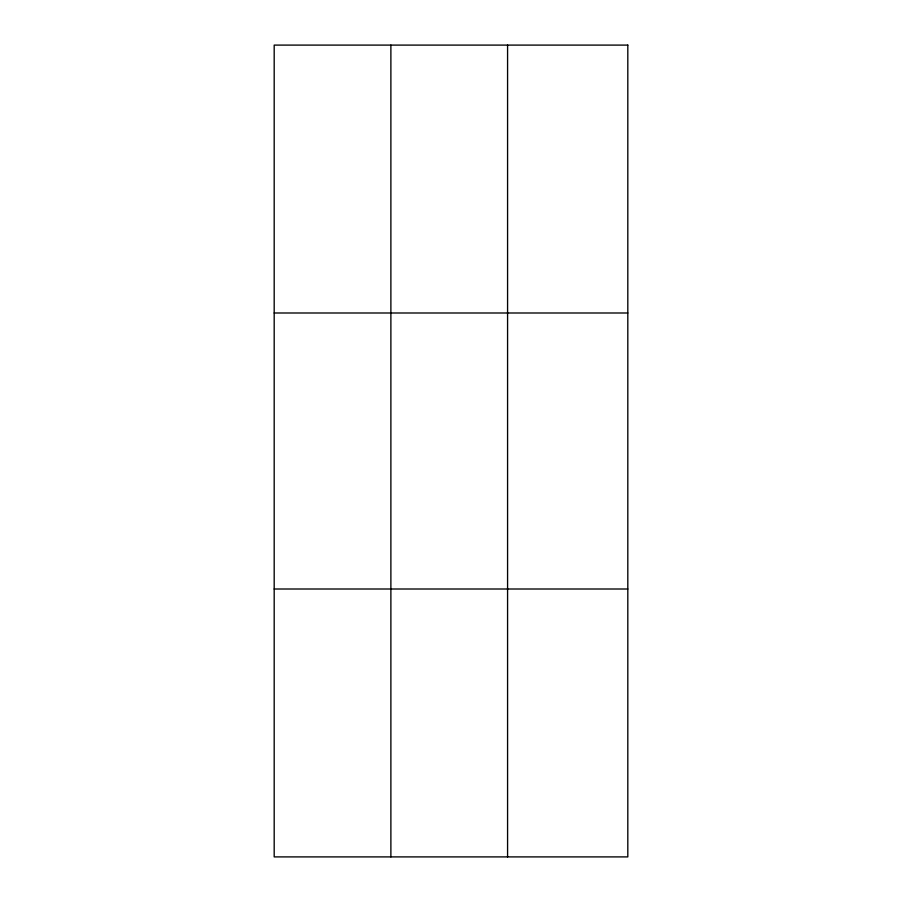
<?xml version="1.0" encoding="UTF-8"?>
<svg xmlns="http://www.w3.org/2000/svg" width="902" height="902" viewBox="0 0 902 902"><rect width="100%" height="100%" fill="white"/><g stroke="black" fill="none" stroke-linecap="round" stroke-linejoin="round"><path stroke-width="1.35" d="M390.882 856.9L390.882 45.1M507.578 856.9L507.578 45.1M274.185 312.994L627.815 312.994M274.185 589.006L627.815 589.006M627.815 45.1L627.815 856.9L274.185 856.9L274.185 45.1L627.815 45.1"/></g></svg>
